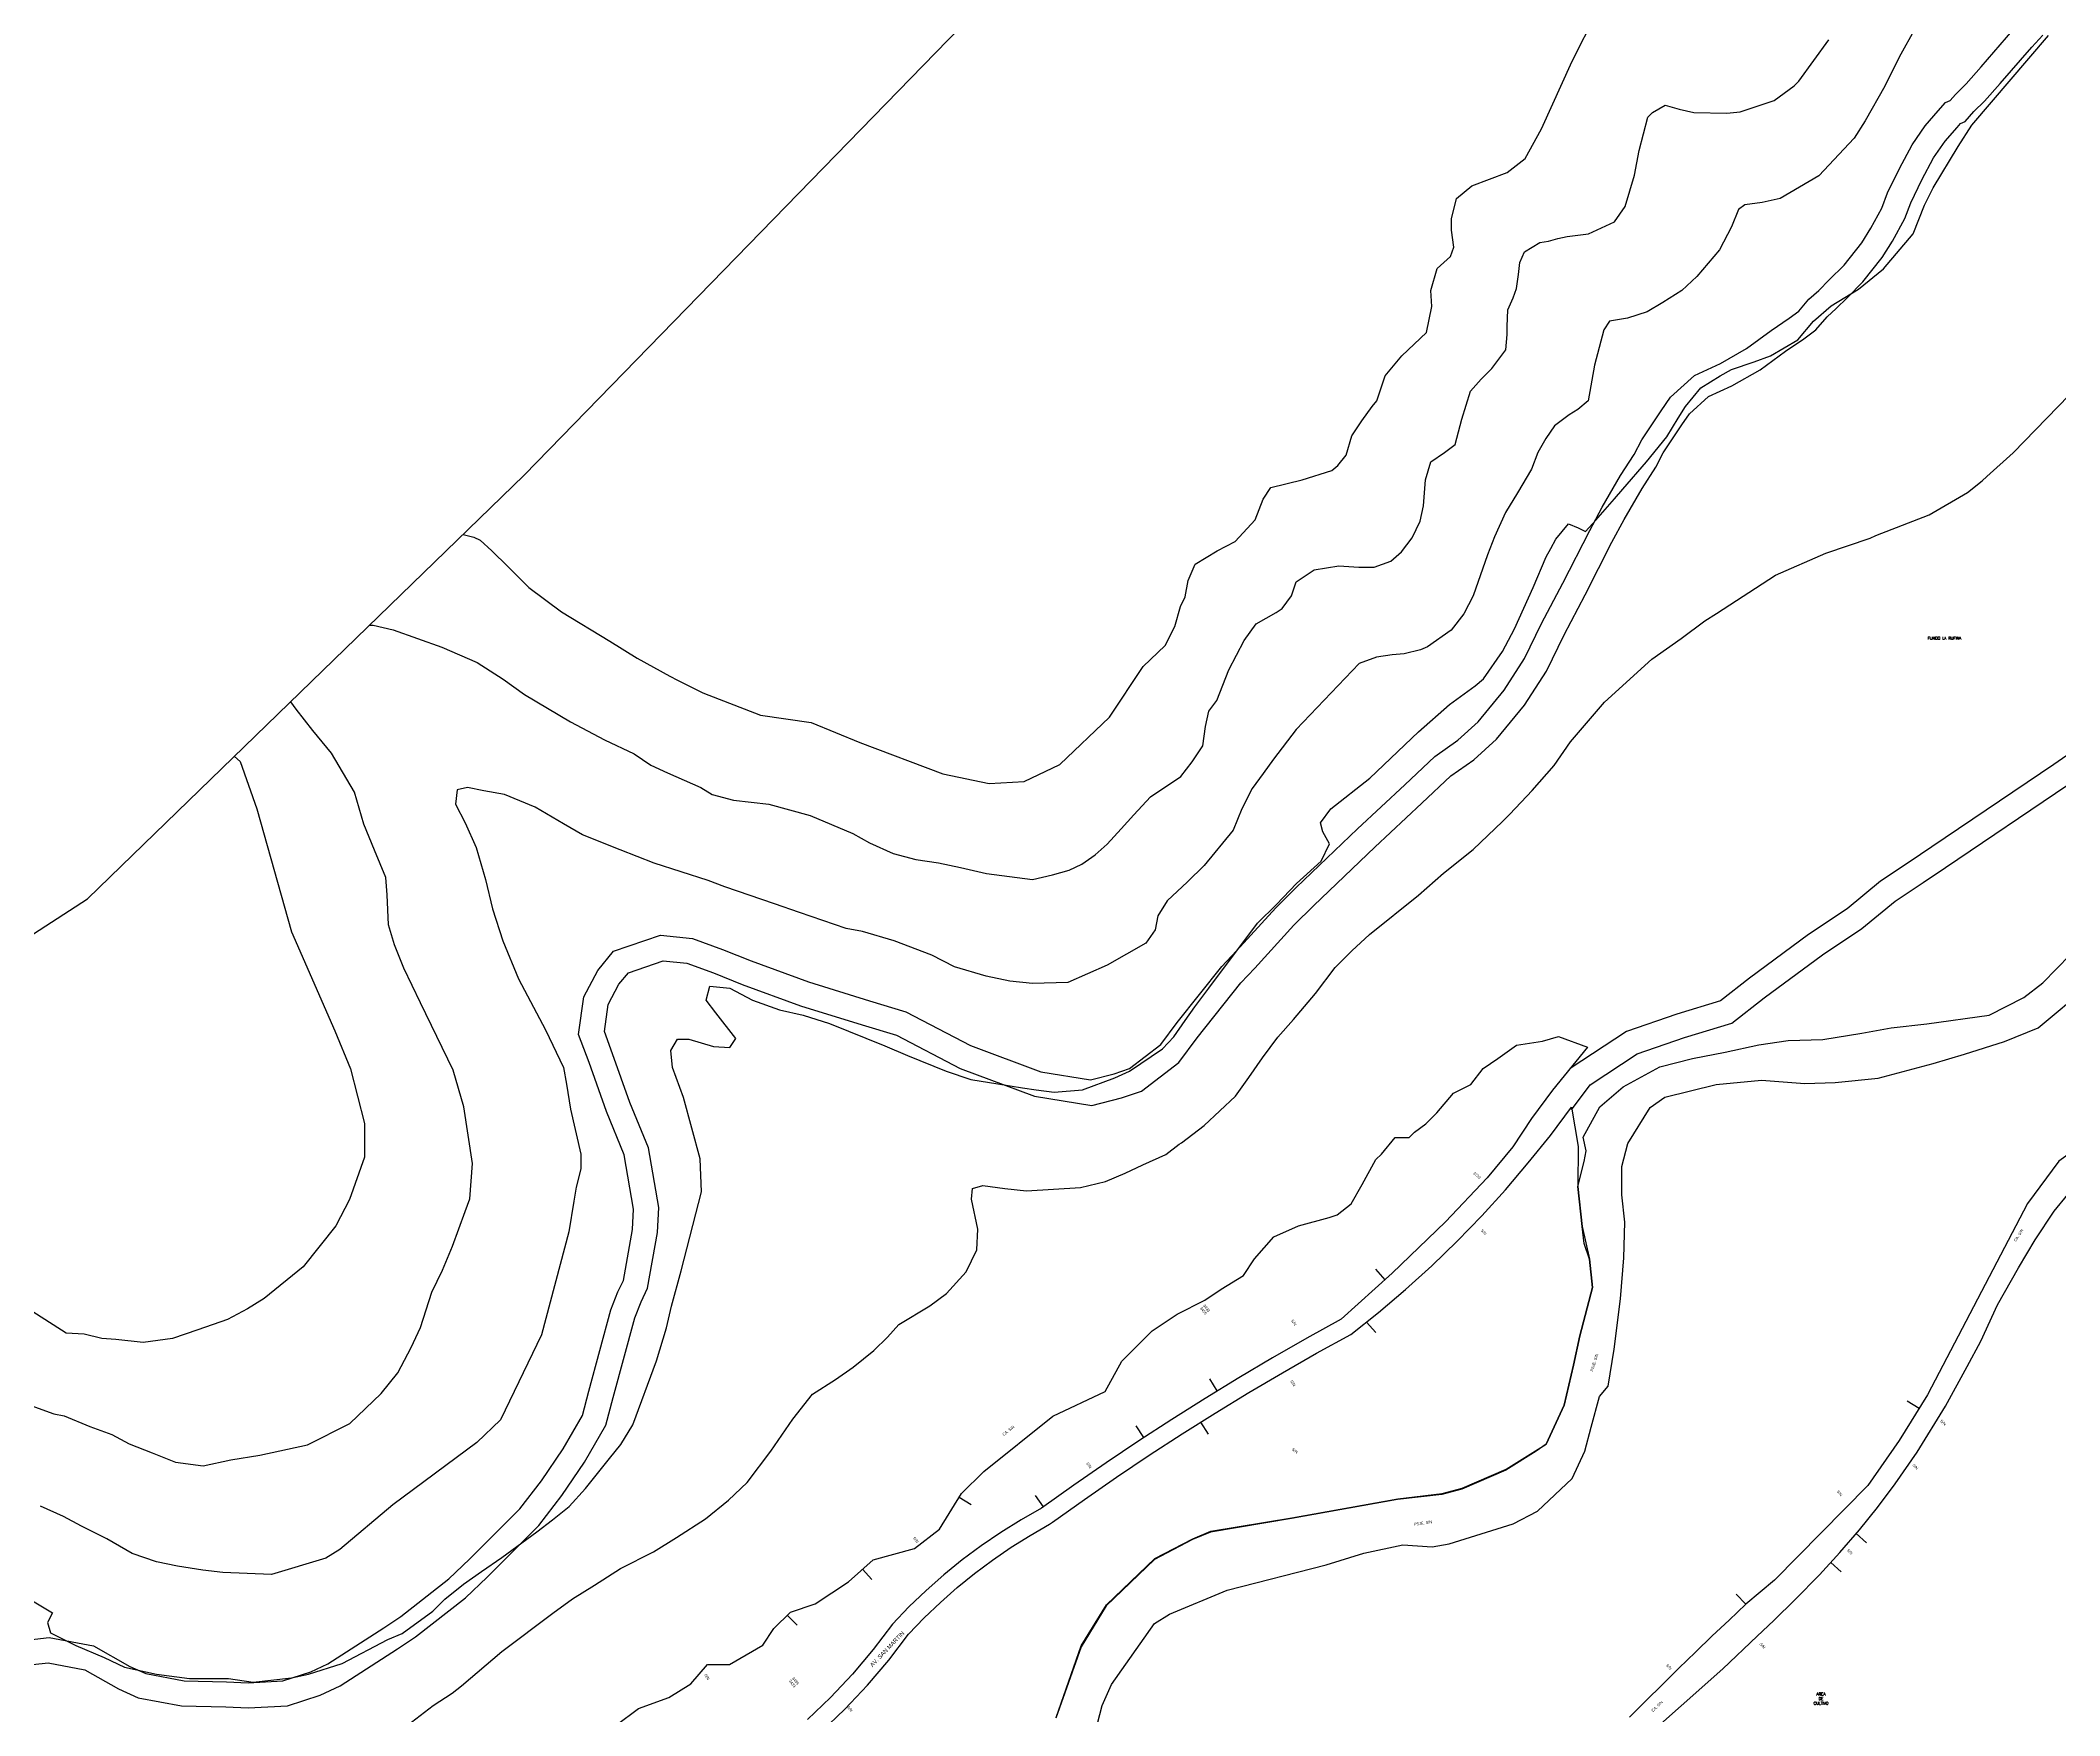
# Model space of a CAD drawing. Header units: inches. Extents: x 317537 to 321067, y 8681602 to 8686742.
# Drawn here: x 318866 to 319588, y 8684294 to 8684894 of the extents above; entities that cross this region are included whole.
import ezdxf
from ezdxf.enums import TextEntityAlignment as Align

# ---------------------------------------------------------------- set-up
doc = ezdxf.new("R2010")
doc.units = ezdxf.units.IN
doc.header["$MEASUREMENT"] = 0
for name, color, linetype in [('AVENIDAS', 56, 'Continuous'), ('CURVAS_DE_NIVEL', 8, 'Continuous'), ('LIMITE_DISTRITO', 5, 'Continuous'), ('MANZANAS', 5, 'Continuous'), ('MEDIANERAS', 1, 'Continuous'), ('NOM_AVENIDAS', 7, 'Continuous'), ('NOM_CALLES', 7, 'Continuous'), ('NUM_LOTE', 8, 'Continuous'), ('RIOS_QUEBRADAS', 4, 'Continuous'), ('TOPONIMOS', 7, 'Continuous')]:
    doc.layers.add(name, color=color, linetype=linetype)
doc.styles.add('ANC_1_00', font='ROMANS.shx')
doc.styles.add('ROMANS', font='ROMANS.shx')

msp = doc.modelspace()

# ---------------------------------------------------------------- linework, layer by layer
at = {"layer": 'AVENIDAS'}
for points in [[(318862.05, 8684321.37), (318869.24, 8684322.13), (318885.07, 8684319.19), (318898.12, 8684311.78), (318903.77, 8684309.27), (318917.49, 8684306.66), (318932.67, 8684306.33), (318940.43, 8684305.99), (318952.84, 8684306.64), (318962.82, 8684309.86), (318968.93, 8684312.75), (318988.95, 8684325.64), (318994.99, 8684329.66), (319012.24, 8684343.18), (319019.64, 8684350.23), (319037.63, 8684368.21), (319045.31, 8684378.23), (319053.08, 8684389.7), (319059.98, 8684401.52), (319062.26, 8684410.33), (319070.21, 8684439.32), (319072.71, 8684445.76), (319074.63, 8684449.91), (319077.94, 8684468.09), (319078.25, 8684475.37), (319074.95, 8684494.83), (319068.55, 8684510.32), (319062.35, 8684527.87), (319058.62, 8684537.93), (319060.55, 8684551.39), (319065.45, 8684560.82), (319071.12, 8684567.7), (319087.87, 8684573.4), (319099.36, 8684572.26), (319110.11, 8684568.32), (319120.4, 8684564.2), (319140.86, 8684556.71), (319162.71, 8684549.89), (319175.7, 8684546.03), (319198.79, 8684533.97), (319223.99, 8684524.57), (319241.79, 8684521.66), (319250.22, 8684523.85), (319255.72, 8684525.68), (319266.88, 8684534.28), (319272.8, 8684542.17), (319288.69, 8684562.2), (319293.92, 8684567.77), (319308.02, 8684583.23), (319315.31, 8684590.52), (319337.31, 8684611.47), (319354.13, 8684627.25), (319364.93, 8684637.35), (319373.19, 8684643.19), (319380.39, 8684649.73), (319389.71, 8684661.04), (319397.03, 8684672.35), (319403.13, 8684684.88), (319410.69, 8684699.31), (319420.31, 8684718.18), (319424.81, 8684726.49), (319431.39, 8684737.91), (319436.16, 8684745.4), (319438.92, 8684750.57), (319445.89, 8684761.03), (319449.22, 8684765.83), (319457.8, 8684773.66), (319467.08, 8684777.94), (319476.38, 8684783.25), (319485.18, 8684789.68), (319491.7, 8684794.14), (319495.09, 8684796.6), (319498.75, 8684800.92), (319502.29, 8684804.1), (319506, 8684807.81), (319511.34, 8684813.15), (319517.61, 8684821.06), (319520.88, 8684826.29), (319524.83, 8684833.53), (319526.86, 8684838.93), (319531.08, 8684847.71), (319535.66, 8684856.18), (319540.34, 8684863), (319544.92, 8684868.29), (319547.53, 8684871.33), (319549.27, 8684872.03), (319551.19, 8684874.22), (319554.97, 8684878), (319560.38, 8684884.08), (319571.72, 8684897.13)], [(318863.41, 8684312.47), (318868.88, 8684313.04), (318881.94, 8684310.61), (318894.06, 8684303.74), (318901.06, 8684300.63), (318916.54, 8684297.68), (318932.38, 8684297.33), (318940.47, 8684296.98), (318954.49, 8684297.72), (318966.14, 8684301.47), (318973.31, 8684304.86), (318993.88, 8684318.11), (319000.27, 8684322.36), (319018.14, 8684336.37), (319025.93, 8684343.79), (319044.41, 8684362.26), (319052.61, 8684372.96), (319060.7, 8684384.9), (319068.38, 8684398.06), (319070.96, 8684408.01), (319078.76, 8684436.49), (319081, 8684442.24), (319083.28, 8684447.18), (319086.9, 8684467.09), (319087.29, 8684475.93), (319083.65, 8684497.34), (319076.95, 8684513.54), (319070.81, 8684530.93), (319067.85, 8684538.91), (319069.24, 8684548.6), (319073, 8684555.83), (319076.44, 8684560), (319088.92, 8684564.25), (319097.33, 8684563.41), (319106.89, 8684559.91), (319117.19, 8684555.8), (319137.97, 8684548.18), (319160.08, 8684541.28), (319172.3, 8684537.65), (319195.12, 8684525.74), (319221.67, 8684515.83), (319242.21, 8684512.47), (319252.78, 8684515.21), (319260.01, 8684517.62), (319273.34, 8684527.9), (319279.92, 8684536.67), (319295.51, 8684556.31), (319300.53, 8684561.66), (319314.53, 8684577.02), (319321.6, 8684584.08), (319343.49, 8684604.93), (319360.28, 8684620.68), (319370.63, 8684630.36), (319378.83, 8684636.16), (319386.92, 8684643.51), (319396.98, 8684655.71), (319404.88, 8684667.91), (319411.16, 8684680.82), (319418.69, 8684695.18), (319428.27, 8684713.99), (319432.66, 8684722.1), (319439.08, 8684733.24), (319443.93, 8684740.86), (319446.65, 8684745.95), (319453.33, 8684755.97), (319456.04, 8684759.87), (319462.84, 8684766.07), (319471.2, 8684769.93), (319481.28, 8684775.69), (319490.38, 8684782.33), (319496.89, 8684786.78), (319501.26, 8684789.96), (319505.22, 8684794.64), (319508.48, 8684797.57), (319512.36, 8684801.44), (319518.07, 8684807.15), (319524.98, 8684815.87), (319528.65, 8684821.75), (319533.03, 8684829.77), (319535.14, 8684835.39), (319539.09, 8684843.62), (319543.35, 8684851.48), (319547.47, 8684857.49), (319551.74, 8684862.41), (319552.93, 8684863.8), (319554.61, 8684864.47), (319557.76, 8684868.07), (319561.52, 8684871.82), (319567.14, 8684878.14), (319578.43, 8684891.13), (319582.35, 8684895.41)], [(319610.32, 8684651), (319586.37, 8684634.45), (319542.65, 8684604.97), (319534.64, 8684599.55), (319524.32, 8684592.68), (319512.42, 8684582.85), (319498.56, 8684573.62), (319477.44, 8684557.98), (319467.06, 8684549.94), (319451.54, 8684545.14), (319433.43, 8684538.96), (319413.33, 8684525.71)], [(319413.81, 8684510.88), (319420.47, 8684519.84), (319437.35, 8684530.98), (319454.27, 8684536.75), (319471.2, 8684541.99), (319482.76, 8684550.95), (319503.64, 8684566.4), (319517.69, 8684575.76), (319529.59, 8684585.58), (319539.56, 8684592.22), (319547.59, 8684597.66), (319591.35, 8684627.16)]]:
    msp.add_lwpolyline(points, dxfattribs=at)
at = {"layer": 'CURVAS_DE_NIVEL'}
for points in [[(319017.33, 8684716.74), (319021.2, 8684715.84), (319023.46, 8684714.71), (319027.61, 8684710.94), (319033.26, 8684705.29), (319040.8, 8684697.76), (319052.49, 8684689.09), (319069.83, 8684678.55), (319079.63, 8684672.52), (319091.32, 8684666.11), (319093.96, 8684664.61), (319103.01, 8684660.09), (319123.74, 8684652.18), (319141.84, 8684649.54), (319159.18, 8684642.38), (319188.96, 8684631.08), (319205.55, 8684627.69), (319217.99, 8684628.44), (319230.81, 8684634.47), (319248.53, 8684651.42), (319260.59, 8684669.51), (319268.51, 8684677.04), (319271.88, 8684683.9), (319273.96, 8684690.97), (319275.63, 8684694.51), (319276.67, 8684700.33), (319279.17, 8684706.15), (319287.07, 8684710.94), (319293.52, 8684714.26), (319300.6, 8684721.96), (319303.51, 8684729.45), (319306.22, 8684733.6), (319317.46, 8684736.31), (319328.07, 8684739.64), (319330.27, 8684741.43), (319333.24, 8684745.14), (319335.28, 8684752), (319338.8, 8684757.37), (319342.52, 8684762.56), (319344.18, 8684764.6), (319345.85, 8684769.61), (319347.15, 8684773.5), (319353.09, 8684780.73), (319361.99, 8684789.07), (319363.89, 8684798.34), (319363.51, 8684803.99), (319365.77, 8684811.9), (319370.51, 8684816.23), (319371.75, 8684819.59), (319370.87, 8684825.6), (319370.87, 8684829.66), (319372.64, 8684836.91), (319378.12, 8684841.51), (319390.76, 8684846.31), (319397.21, 8684851.3), (319403.03, 8684861.9), (319414.06, 8684886.03), (319422.8, 8684903.29)], [(319536.88, 8684897.97), (319530.97, 8684887.56), (319525.91, 8684877.15), (319518.87, 8684864.77), (319514.93, 8684858.58), (319502.26, 8684845.08), (319488.46, 8684836.92), (319481.99, 8684835.51), (319475.79, 8684834.67), (319473.54, 8684832.98), (319471.01, 8684826.79), (319466.79, 8684818.63), (319458.62, 8684809.07), (319453.27, 8684804), (319446.52, 8684799.78), (319440.89, 8684796.41), (319433.85, 8684794.16), (319427.37, 8684793.03), (319425.4, 8684789.94), (319422.02, 8684777.28), (319419.77, 8684764.62), (319416.11, 8684761.52), (319413.01, 8684759.56), (319407.67, 8684755.62), (319404.57, 8684751.12), (319401.75, 8684746.05), (319399.5, 8684740.14), (319394.43, 8684731.71), (319390.21, 8684724.67), (319386.27, 8684715.95), (319383.74, 8684709.48), (319378.67, 8684694.85), (319375.29, 8684688.38), (319370.79, 8684682.47), (319362.34, 8684676.57), (319359.81, 8684675.44), (319353.89, 8684674.03), (319349.67, 8684673.75), (319344.04, 8684672.91), (319337.85, 8684670.66), (319315.32, 8684647.03), (319307.16, 8684636.34), (319303.5, 8684631.27), (319299.56, 8684625.93), (319295.9, 8684618.61), (319292.8, 8684611.02), (319282.39, 8684598.36), (319276.47, 8684592.45), (319269.15, 8684585.7), (319265.78, 8684580.35), (319264.93, 8684575.29), (319261.55, 8684570.51), (319247.76, 8684562.63), (319233.68, 8684556.44), (319221.01, 8684556.16), (319212.85, 8684557), (319204.4, 8684558.69), (319193.14, 8684562.07), (319184.98, 8684566.29), (319171.46, 8684571.35), (319160.2, 8684574.73), (319154.29, 8684575.85), (319137.68, 8684581.48), (319128.67, 8684584.57), (319110.93, 8684590.76), (319105.02, 8684593.01), (319085.6, 8684599.2), (319073.49, 8684603.98), (319059.98, 8684609.33), (319053.22, 8684613.27), (319043.08, 8684619.18), (319032.1, 8684623.68), (319024.78, 8684625.08), (319018.87, 8684626.21), (319015.21, 8684625.37), (319014.65, 8684620.3), (319018.03, 8684613.55), (319021.97, 8684604.83), (319025.35, 8684593.29), (319027.88, 8684582.88), (319031.54, 8684571.35), (319037.17, 8684557.85), (319046.75, 8684539.56), (319053.22, 8684526.06), (319054.35, 8684520.15), (319055.76, 8684511.15), (319059.42, 8684495.11), (319059.42, 8684489.77), (319057.73, 8684483.3), (319056.88, 8684478.23), (319055.19, 8684467.26), (319045.34, 8684430.41), (319030.7, 8684400.03), (319022.26, 8684391.87), (318992.13, 8684369.64), (318973.27, 8684353.61), (318968.2, 8684350.51), (318948.74, 8684344.68), (318931.38, 8684345.44), (318924.21, 8684346.19), (318915.16, 8684347.7), (318907.61, 8684349.21), (318898.93, 8684352.22), (318889.87, 8684357.5), (318880.82, 8684362.03), (318874.4, 8684365.42), (318866.1, 8684369.19)], [(318860.84, 8684336.65), (318870.48, 8684331.03), (318868.6, 8684327.55), (318869.67, 8684323.81), (318878.78, 8684319.26), (318888.95, 8684314.98), (318896.18, 8684311.5), (318907.69, 8684309.09), (318919.47, 8684307.49), (318933.4, 8684307.49), (318942.23, 8684306.15), (318955.89, 8684307.75), (318962.04, 8684309.09), (318974.09, 8684312.84), (318990.42, 8684321.4), (318995.51, 8684323.54), (319006.49, 8684331.56), (319010.77, 8684335.84), (319017.46, 8684341.19), (319023.89, 8684345.74), (319031.12, 8684350.83), (319043.7, 8684359.92), (319049.32, 8684364.2), (319055.21, 8684369.02), (319061.1, 8684375.44), (319069.67, 8684386.14), (319073.69, 8684391.22), (319077.97, 8684398.18), (319086.54, 8684421.19), (319090.02, 8684432.96), (319091.89, 8684440.72), (319095.37, 8684453.29), (319102.6, 8684481.65), (319102.06, 8684493.42), (319096.17, 8684515.36), (319092.16, 8684526.06), (319091.62, 8684532.21), (319094.03, 8684536.23), (319098.05, 8684536.23), (319106.88, 8684533.55), (319112.77, 8684533.28), (319114.91, 8684536.49), (319107.69, 8684545.59), (319104.2, 8684550.14), (319105.54, 8684555.22), (319112.77, 8684554.42), (319120.8, 8684550.14), (319130.44, 8684546.66), (319139.01, 8684544.79), (319148.38, 8684541.85), (319168.19, 8684533.82), (319176.23, 8684530.34), (319190.15, 8684524.72), (319198.98, 8684521.78), (319208.62, 8684520.18), (319217.46, 8684518.84), (319222.28, 8684518.04), (319228.7, 8684517.23), (319238.88, 8684518.04), (319250.39, 8684522.32), (319255.74, 8684524.72), (319267.52, 8684532.75), (319271.54, 8684537.03), (319275.56, 8684542.92), (319279.04, 8684547.73), (319284.12, 8684554.42), (319301.52, 8684577.7), (319308.22, 8684584.38), (319315.45, 8684591.88), (319324.28, 8684599.9), (319327.23, 8684606.05), (319324.82, 8684610.33), (319324.01, 8684613.55), (319327.76, 8684618.63), (319341.68, 8684629.6), (319359.09, 8684646.18), (319370.18, 8684655.94), (319379.38, 8684662.65), (319382.34, 8684665.16), (319389.14, 8684674.92), (319393.36, 8684682.97), (319400.07, 8684697.75), (319404.73, 8684708.76), (319406.44, 8684711.71), (319408.14, 8684715.12), (319412.68, 8684720.62), (319416.16, 8684719.11), (319418.76, 8684717.8), (319422.45, 8684721.93), (319429.18, 8684729.52), (319432.22, 8684732.99), (319440.69, 8684742.75), (319447.85, 8684751.65), (319451.98, 8684758.37), (319454.58, 8684762.49), (319460.01, 8684769.22), (319466.96, 8684773.56), (319471.08, 8684775.73), (319479.12, 8684778.55), (319484.98, 8684780.72), (319494.75, 8684786.36), (319500.39, 8684793.08), (319506.69, 8684798.51), (319516.46, 8684804.58), (319525.36, 8684811.74), (319536, 8684824.32), (319540.12, 8684834.52), (319543.16, 8684840.81), (319552.06, 8684855.56), (319557.05, 8684863.15), (319584.41, 8684895.26)], [(318983.95, 8684684.34), (318985.09, 8684684.28), (318992.26, 8684682.61), (319009.69, 8684676.41), (319022.34, 8684670.92), (319031.65, 8684664.96), (319039.29, 8684659.47), (319055.77, 8684649.69), (319067.95, 8684643.24), (319078.45, 8684638.23), (319084.42, 8684634.18), (319090.39, 8684631.55), (319102.33, 8684626.3), (319106.39, 8684623.68), (319114.03, 8684621.77), (319126.68, 8684620.34), (319141.49, 8684616.28), (319156.77, 8684609.84), (319162.74, 8684606.5), (319171.1, 8684602.68), (319179.22, 8684600.54), (319187.33, 8684599.34), (319195.21, 8684597.67), (319204.52, 8684595.53), (319221, 8684593.38), (319228.16, 8684595.05), (319234.13, 8684596.72), (319238.67, 8684598.87), (319243.44, 8684602.21), (319247.74, 8684606.02), (319252.76, 8684611.51), (319257.29, 8684616.52), (319263.26, 8684622.96), (319274.01, 8684630.12), (319278.07, 8684635.37), (319281.89, 8684641.1), (319282.84, 8684648.02), (319284.03, 8684653.5), (319286.9, 8684657.32), (319291.2, 8684668.3), (319296.69, 8684678.79), (319300.99, 8684684.76), (319308.15, 8684688.81), (319310.3, 8684690.25), (319313.64, 8684694.78), (319315.31, 8684699.79), (319321.76, 8684704.08), (319330.59, 8684705.52), (319337.76, 8684705.04), (319343.25, 8684705.04), (319349.22, 8684707.19), (319353.04, 8684710.53), (319356.86, 8684715.54), (319359.72, 8684721.5), (319360.92, 8684726.99), (319361.63, 8684736.29), (319363.54, 8684742.74), (319368.32, 8684746.08), (319372.14, 8684748.94), (319374.53, 8684758.01), (319377.63, 8684768.03), (319381.45, 8684772.32), (319385.27, 8684776.14), (319390.28, 8684782.82), (319390.76, 8684788.31), (319390.76, 8684791.17), (319391, 8684797.14), (319392.91, 8684801.43), (319394.1, 8684804.77), (319394.82, 8684809.78), (319395.3, 8684814.08), (319396.97, 8684817.89), (319402.46, 8684821.23), (319405.56, 8684821.71), (319408.91, 8684822.66), (319412.25, 8684823.38), (319419.89, 8684824.33), (319429.2, 8684828.63), (319433.02, 8684834.12), (319436.37, 8684845.33), (319438.04, 8684854.16), (319441.14, 8684866.09), (319442.81, 8684867.76), (319447.35, 8684870.38), (319452.36, 8684868.95), (319457.61, 8684867.76), (319469.32, 8684867.52), (319474.09, 8684868), (319486.27, 8684872.05), (319493.43, 8684877.3), (319495.1, 8684878.97), (319505.85, 8684893.76)], [(318998.86, 8684291.85), (319006.66, 8684297.79), (319013.35, 8684302.25), (319016.7, 8684304.85), (319031.19, 8684317.1), (319049.4, 8684330.84), (319056.46, 8684336.04), (319064.27, 8684340.87), (319073.56, 8684346.81), (319085.45, 8684352.75), (319093.63, 8684357.95), (319104.03, 8684364.64), (319112.21, 8684371.32), (319118.9, 8684377.64), (319127.45, 8684388.78), (319135.25, 8684400.29), (319142.31, 8684409.2), (319150.49, 8684414.4), (319156.81, 8684418.86), (319164.24, 8684424.8), (319169.07, 8684429.63), (319173.16, 8684434.08), (319184.31, 8684440.77), (319190.25, 8684445.22), (319197.32, 8684453.02), (319201.03, 8684460.82), (319201.4, 8684468.25), (319199.17, 8684479.01), (319199.54, 8684482.73), (319203.26, 8684483.84), (319211.07, 8684482.73), (319218.87, 8684481.99), (319238.2, 8684483.1), (319247.11, 8684485.33), (319254.18, 8684488.3), (319260.49, 8684491.27), (319268.67, 8684494.98), (319273.5, 8684498.7), (319274.25, 8684499.07), (319282.42, 8684505.38), (319293.57, 8684515.78), (319298.4, 8684522.46), (319303.23, 8684529.52), (319308.81, 8684536.95), (319314.38, 8684543.26), (319322.19, 8684552.54), (319329.25, 8684561.83), (319335.19, 8684567.77), (319341.51, 8684573.71), (319359.07, 8684587.73), (319368.04, 8684595.64), (319378.6, 8684604.08), (319389.16, 8684614.1), (319391.8, 8684616.74), (319399.72, 8684625.18), (319407.64, 8684634.15), (319413.44, 8684642.59), (319425.59, 8684656.83), (319442.48, 8684672.13), (319453.04, 8684679.52), (319461.48, 8684685.85), (319465.71, 8684688.48), (319486.82, 8684702.2), (319504.77, 8684710.11), (319520.61, 8684715.39), (319522.72, 8684716.44), (319541.73, 8684723.83), (319555.45, 8684731.74), (319560.73, 8684735.96), (319562.32, 8684737.54), (319571.82, 8684745.98), (319591.88, 8684766.56)], [(318854.79, 8684408.03), (318870.94, 8684402.23), (318874.66, 8684401.41), (318883.77, 8684397.68), (318891.64, 8684394.79), (318897.85, 8684391.48), (318906.13, 8684388.17), (318914.41, 8684384.86), (318924.35, 8684383.62), (318934.28, 8684385.69), (318944.63, 8684387.34), (318961.61, 8684391.06), (318976.74, 8684398.69), (318987.96, 8684409.42), (318993.93, 8684416.82), (318998.71, 8684425.89), (319002.05, 8684433.04), (319006.11, 8684445.69), (319009.93, 8684453.56), (319013.51, 8684462.15), (319018.05, 8684474.56), (319019.72, 8684479.09), (319020.67, 8684491.74), (319017.57, 8684512.02), (319013.75, 8684525.14), (319002.05, 8684549.24), (318996.08, 8684561.64), (318992.74, 8684570), (318990.59, 8684577.15), (318990.11, 8684587.89), (318989.63, 8684594.09), (318985.57, 8684603.88), (318981.75, 8684613.18), (318978.41, 8684624.63), (318970.29, 8684638.47), (318963.6, 8684646.58), (318957.63, 8684654.22), (318955.69, 8684656.91)], [(318935.53, 8684637.34), (318937.51, 8684635.6), (318943.54, 8684618.65), (318955.98, 8684574.57), (318971.44, 8684539.16), (318977.09, 8684525.6), (318981.99, 8684506.01), (318982, 8684493.96), (318976.72, 8684478.89), (318971.82, 8684469.47), (318960.13, 8684454.78), (318946.18, 8684443.48), (318940.15, 8684439.71), (318932.99, 8684435.94), (318922.43, 8684432.18), (318913.38, 8684429.16), (318902.83, 8684427.65), (318893.03, 8684428.78), (318888.12, 8684429.16), (318881.72, 8684430.67), (318875.31, 8684431.05), (318861.73, 8684439.71)]]:
    msp.add_lwpolyline(points, dxfattribs=at)
at = {"layer": 'LIMITE_DISTRITO'}
msp.add_lwpolyline([(318707.32, 8684472.68), (318883.01, 8684586.37), (319039.17, 8684737.96), (319583.31, 8685296.94)], dxfattribs=at)
at = {"layer": 'MANZANAS'}
for points in [[(319239.48, 8684272.98), (319245.88, 8684297.79), (319249.27, 8684305.31), (319264.69, 8684327.12), (319269.96, 8684330.5), (319290.65, 8684339.15), (319326.02, 8684348.18), (319339.57, 8684352.31), (319353.49, 8684355.32), (319364.02, 8684354.57), (319370.04, 8684355.7), (319392.99, 8684362.84), (319401.65, 8684367.35), (319414.07, 8684379.01), (319418.58, 8684388.78), (319420.84, 8684397.43), (319423.85, 8684408.33), (319426.86, 8684412.09), (319429.11, 8684425.25), (319431.37, 8684443.3), (319432.5, 8684457.96), (319432.88, 8684470.74), (319431.75, 8684480.52), (319431.75, 8684490.67), (319434, 8684498.94), (319441.91, 8684511.73), (319447.17, 8684515.49), (319465.61, 8684520), (319481.79, 8684521.5), (319497.22, 8684520.37), (319508.13, 8684520.75), (319523.55, 8684522.25), (319543.12, 8684527.52), (319554.41, 8684530.9), (319568.7, 8684535.41), (319580.74, 8684540.3), (319598.8, 8684555.34)], [(319072.11, 8684290.78), (319080.02, 8684296.7), (319090.89, 8684300.65), (319098.79, 8684305.58), (319104.72, 8684312.49), (319112.63, 8684312.49), (319124.49, 8684319.4), (319128.44, 8684325.32), (319134.37, 8684331.25), (319143.26, 8684334.21), (319155.12, 8684342.1), (319164.01, 8684350), (319178.84, 8684353.95), (319187.73, 8684360.86), (319195.63, 8684373.69), (319203.54, 8684381.59), (319228.24, 8684401.33), (319247.02, 8684410.21), (319252.95, 8684421.07), (319263.82, 8684431.92), (319272.71, 8684437.85), (319282.59, 8684442.78), (319288.52, 8684446.73), (319296.43, 8684451.66), (319300.38, 8684457.59), (319307.3, 8684465.48), (319316.19, 8684469.43), (319327.06, 8684472.39), (319330.02, 8684473.38), (319334.96, 8684477.33), (319338.92, 8684484.24), (319343.86, 8684493.12), (319345.83, 8684495.09), (319350.78, 8684501.02), (319355.72, 8684501.02), (319357.69, 8684502.99), (319361.64, 8684505.95), (319365.6, 8684509.9), (319371.6, 8684516.91), (319377.78, 8684520), (319382.2, 8684525.73), (319387.5, 8684529.26), (319394.12, 8684534.11), (319403.4, 8684535.44), (319409.14, 8684537.2), (319419.56, 8684533.37), (319407.01, 8684517.93), (319399.5, 8684507.79), (319392.87, 8684497.64), (319383.6, 8684486.61), (319368.78, 8684470.82), (319349.7, 8684452.47), (319331.45, 8684436.04), (319319.12, 8684429.22), (319306.88, 8684422.23), (319294.75, 8684415.06), (319282.72, 8684407.71), (319270.81, 8684400.19), (319259, 8684392.5), (319247.31, 8684384.63), (319235.73, 8684376.6), (319224.27, 8684368.39), (319216.89, 8684364.21), (319209.68, 8684359.73), (319202.67, 8684354.95), (319195.86, 8684349.89), (319189.27, 8684344.55), (319182.9, 8684338.94), (319176.77, 8684333.08), (319170.89, 8684326.97), (319163.96, 8684317.85), (319156.57, 8684309.09), (319148.74, 8684300.74), (319140.49, 8684292.8)], [(319145.44, 8684288.41), (319153.92, 8684296.54), (319161.96, 8684305.1), (319169.55, 8684314.06), (319176.67, 8684323.4), (319182.24, 8684329.18), (319188.04, 8684334.72), (319194.06, 8684340.02), (319200.29, 8684345.08), (319206.72, 8684349.88), (319213.33, 8684354.42), (319220.13, 8684358.69), (319227.09, 8684362.68), (319228.16, 8684363.36), (319239.57, 8684371.52), (319251.1, 8684379.52), (319262.75, 8684387.34), (319274.51, 8684394.99), (319286.38, 8684402.46), (319298.36, 8684409.77), (319310.45, 8684416.89), (319322.63, 8684423.84), (319334.92, 8684430.6), (319344.81, 8684438.46), (319354.45, 8684446.63), (319363.81, 8684455.11), (319372.89, 8684463.89), (319381.68, 8684472.96), (319390.18, 8684482.3), (319398.36, 8684491.92), (319406.24, 8684501.8), (319413.78, 8684511.93), (319416.14, 8684497.79), (319416.05, 8684483.46), (319417.56, 8684469.17), (319420.19, 8684457.51), (319421.32, 8684447.36), (319416.81, 8684430.07), (319414.55, 8684419.54), (319411.16, 8684405.25), (319404.77, 8684391.34), (319401.22, 8684388.86), (319390.36, 8684382.01), (319374.56, 8684375.25), (319367.41, 8684373.37), (319351.61, 8684371.49), (319313.6, 8684364.72), (319284.63, 8684359.83), (319278.24, 8684357.2), (319264.69, 8684350.06), (319247.38, 8684333.51), (319238.35, 8684318.85), (319229.32, 8684293.28)], [(319603.5, 8684503.59), (319588.18, 8684492.58), (319576.96, 8684477.41), (319541.18, 8684408.92), (319531.07, 8684392.64), (319519.84, 8684376.58), (319486.37, 8684342.71), (319476.19, 8684334.08), (319470.15, 8684328.41), (319464.14, 8684322.7), (319458.17, 8684316.96), (319452.22, 8684311.18), (319446.31, 8684305.37), (319440.43, 8684299.53), (319434.58, 8684293.65)], [(319766.44, 8684418.82), (319557.68, 8684155.25), (319449.17, 8684236.06), (319448.69, 8684236.52), (319422.12, 8684270.28), (319467.95, 8684310.94), (319480.26, 8684322.61), (319486.13, 8684328.29), (319493.85, 8684335.78), (319502.54, 8684344.61), (319509.81, 8684352.54), (319516.83, 8684360.73), (319523.23, 8684368.7), (319529.55, 8684377.11), (319537.42, 8684388.46), (319547.63, 8684404.91), (319555.38, 8684419.06), (319560.2, 8684428.17), (319566.2, 8684441.12), (319573.76, 8684454.36), (319579.64, 8684464.43), (319586.46, 8684474.7), (319596.21, 8684486.6)]]:
    msp.add_lwpolyline(points, dxfattribs=at)
at = {"layer": 'MEDIANERAS'}
for points in [[(319347.13, 8684450.15), (319343.79, 8684453.87)], [(319340.49, 8684434.96), (319343.83, 8684431.24)], [(319287.08, 8684410.4), (319284.45, 8684414.65)], [(319538.16, 8684404.06), (319533.92, 8684406.7)], [(319260.87, 8684393.72), (319258.12, 8684397.9)], [(319281.12, 8684399.17), (319283.79, 8684394.94)], [(319194.8, 8684372.33), (319199.06, 8684369.71)], [(319224.93, 8684368.87), (319222.01, 8684372.93)], [(319519.35, 8684355.99), (319515.63, 8684359.32)], [(319160.24, 8684346.65), (319163.56, 8684342.91)], [(319510.25, 8684345.61), (319506.52, 8684348.95)], [(319476.19, 8684334.09), (319472.71, 8684337.67)], [(319133.22, 8684330.1), (319136.76, 8684326.57)]]:
    msp.add_lwpolyline(points, dxfattribs=at)
at = {"layer": 'RIOS_QUEBRADAS'}
msp.add_lwpolyline([(319229.43, 8684293.59), (319238.46, 8684319.15), (319247.49, 8684333.82), (319264.8, 8684350.36), (319278.34, 8684357.51), (319284.74, 8684360.14), (319313.71, 8684365.02), (319351.71, 8684371.79), (319367.52, 8684373.67), (319374.67, 8684375.55), (319390.47, 8684382.32), (319404.77, 8684391.34), (319411.16, 8684405.25), (319414.55, 8684419.54), (319416.81, 8684430.07), (319421.32, 8684447.36), (319420.19, 8684457.51), (319418.31, 8684463.15), (319417.56, 8684469.17), (319416.05, 8684483.46), (319418.31, 8684492.48), (319419.06, 8684496.24), (319417.93, 8684501.13), (319423.95, 8684512.03), (319432.23, 8684519.18), (319445.4, 8684526.32), (319457.06, 8684529.33), (319468.73, 8684531.58), (319480.77, 8684534.21), (319491.3, 8684535.72), (319503.72, 8684536.09), (319517.64, 8684538.35), (319528.18, 8684540.23), (319540.97, 8684541.73), (319563.17, 8684544.74), (319575.58, 8684551.13), (319582.36, 8684556.4), (319597.03, 8684571.44)], dxfattribs=at)

# ---------------------------------------------------------------- texts
at = {"layer": 'NOM_AVENIDAS'}
msp.add_text('AV. SAN MARTIN', height=1.5, rotation=46.06471, dxfattribs=at).set_placement((319169, 8684318.04), align=Align.MIDDLE)
at = {"layer": 'NOM_CALLES'}
for s, rotation, p in [('CA. S/N', 57.49515, (319573.73, 8684466.04)), ('PSJE. S/N', 72.35047, (319421.95, 8684420.49)), ('CA. S/N', 38.46136, (319212.36, 8684396.17)), ('PSJE. S/N', 8.14444, (319360.68, 8684363.12)), ('CA. S/N', 43.44787, (319444.41, 8684297.54))]:
    msp.add_text(s, height=1, rotation=rotation, dxfattribs=at).set_placement(p, align=Align.MIDDLE)
at = {"layer": 'NUM_LOTE'}
for s, rotation, p in [('3723', 318.93375, (319380.01, 8684487.48)), ('S/N', 315.9581, (319382.4, 8684467.22)), ('3433', 308.93758, (319283.28, 8684439.97)), ('3459', 308.93758, (319282.12, 8684439.03)), ('S/N', 303.50144, (319314.49, 8684434.84)), ('S/N', 301.47714, (319314.17, 8684413.14)), ('S/N', 313.80277, (319546.75, 8684399.07)), ('S/N', 304.66457, (319241.19, 8684383.77)), ('S/N', 321.30699, (319314.83, 8684389)), ('S/N', 313.80277, (319536.82, 8684383.23)), ('S/N', 311.32277, (319509.71, 8684373.81)), ('S/N', 306.61818, (319179.31, 8684357.09)), ('S/N', 313.80277, (319513.37, 8684352.88)), ('S/N', 313.80277, (319482.13, 8684319.22)), ('S/N', 313.80277, (319448.66, 8684311.67)), ('S/N', 302.72428, (319104.55, 8684308.11)), ('3433', 307.81904, (319135.05, 8684305.71)), ('3459', 307.81904, (319136.24, 8684306.63)), ('S/N', 307.32961, (319155.69, 8684296.69))]:
    msp.add_text(s, height=1, rotation=rotation, dxfattribs=at).set_placement(p, align=Align.MIDDLE)
at = {"layer": 'TOPONIMOS', "insert": (319547.24, 8684679.68), "char_height": 1, "width": 327.7371, "attachment_point": 5, "style": 'ANC_1_00'}
msp.add_mtext('FUNDO LA RUFINA', dxfattribs=at)
at = {"layer": 'TOPONIMOS', "insert": (319503.07, 8684300.29), "char_height": 1, "width": 1, "attachment_point": 5, "rotation": 0.00054, "style": 'ROMANS'}
msp.add_mtext('AREA DE CULTIVO', dxfattribs=at)

doc.saveas('drawing.dxf')
